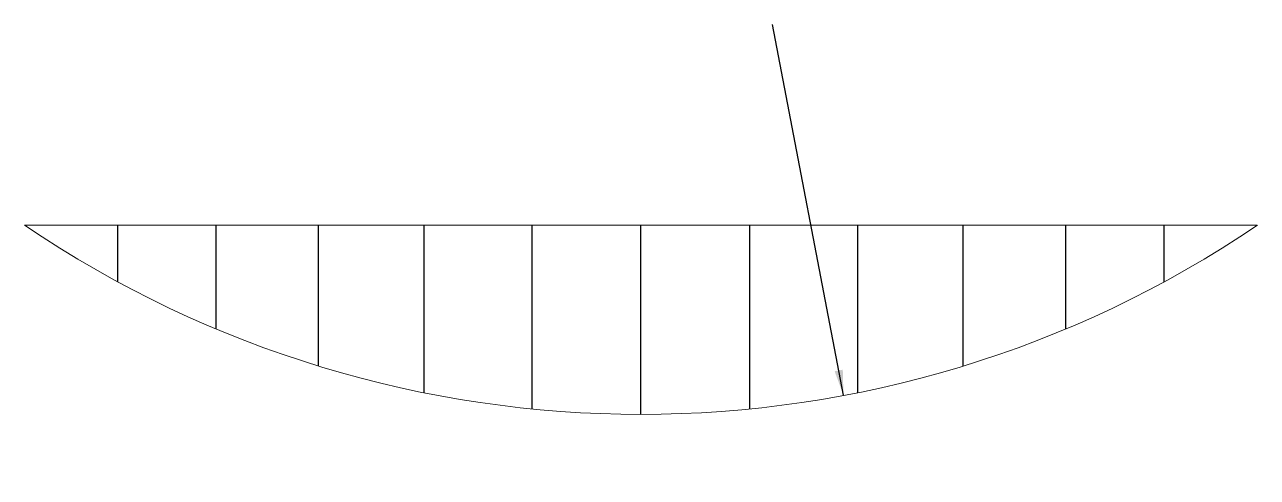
# Model space of a CAD drawing. Header units: millimetres. Extents: x 2764 to 2934, y 1773 to 1836.
import ezdxf

# ---------------------------------------------------------------- set-up
doc = ezdxf.new("R2010")
doc.units = ezdxf.units.MM
doc.layers.add('VMS Kontura', color=7, linetype='Continuous', lineweight=9)
doc.styles.get("Standard").update_dxf_attribs({"font": 'arial.ttf'})
doc.dimstyles.new('AM_ISO$7', dxfattribs={"dimtxt": 3.5, "dimasz": 3.5, "dimexe": 1, "dimexo": 1, "dimgap": 1.5, "dimtad": 1, "dimdsep": 46, "dimtxsty": 'Standard', "dimcen": 0, "dimclrd": 256, "dimclre": 256, "dimclrt": 2, "dimadec": 0, "dimazin": 2, "dimtp": 0.1, "dimtm": 0.1, "dimtfac": 0.71, "dimtdec": 3, "dimtmove": 0, "dimatfit": 3, "dimfxl": 1, "dimlwd": -1, "dimlwe": -1, "dimarcsym": 1})

# ---------------------------------------------------------------- blocks, each defined once
blk = doc.blocks.new('Strelice_12')
for p, q in [((0, -26.18), (0, 0)), ((15.07, -25.43), (15.07, 0)), ((30, -23.19), (30, 0)), ((44.62, -19.49), (44.62, 0)), ((58.81, -14.35), (58.81, 0)), ((72.42, -7.83), (72.42, 0)), ((-72.42, -7.83), (-72.42, 0)), ((-58.81, -14.35), (-58.81, 0)), ((-44.62, -19.49), (-44.62, 0)), ((-30, -23.19), (-30, 0)), ((-15.07, -25.43), (-15.07, 0))]:
    blk.add_line(p, q)
at = {"layer": 'VMS Kontura', "color": 0, "ltscale": 50}
blk.add_line((-85.32, 0), (85.32, 0), dxfattribs=at)
at = {"layer": 'VMS Kontura', "color": 1, "ltscale": 1000}
blk.add_arc((0, 125.94), 152.12, 235.883, 304.117, dxfattribs=at)
at = {"flags": 4}
for tag, p, rotation in [('R', (20.79, 25.96), 280.3604), ('H1', (-74.39, 12.93), 270), ('H2', (-60.81, 12.93), 270), ('H3', (-46.01, 12.93), 270), ('H4', (-31.65, 12.93), 270), ('H5', (-16.4, 12.93), 270), ('H6', (-1.58, 12.93), 270), ('H7', (13.44, 12.93), 270), ('H8', (28.17, 12.93), 270), ('H9', (43.2, 12.93), 270), ('H10', (56.53, 12.93), 270), ('H11', (71.56, 12.93), 270), ('P1', (-86.75, -8.05), 270), ('P13', (84.65, -9.39), 270), ('P2', (-74.5, -15.23), 270), ('P12', (71.84, -16.6), 270), ('P3', (-60.15, -21.92), 270), ('P11', (58.08, -22.74), 270), ('P4', (-46.38, -26.79), 270), ('P10', (43.81, -27.55), 270), ('P5', (-30.61, -30.72), 270), ('P9', (29.32, -30.96), 270), ('P6', (-16.04, -32.87), 270), ('P7', (-1.43, -33.67), 270), ('P8', (14.08, -33.06), 270)]:
    blk.add_attdef(tag, p, '', height=2.5, rotation=rotation, dxfattribs=at)
blk.add_leader([(28.03, -23.54), (18.19, 27.8)], dimstyle='AM_ISO$7')

msp = doc.modelspace()

# ---------------------------------------------------------------- block references
msp.add_blockref('Strelice_12', (2848.82, 1807.71))

doc.saveas('drawing.dxf')
